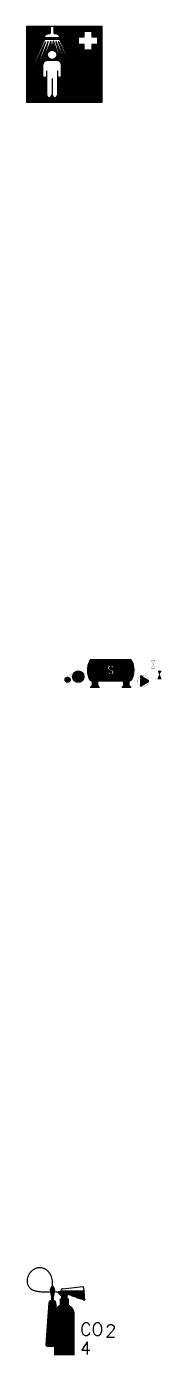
# Model space of a CAD drawing. Header units: millimetres. Extents: x -3 to 2253, y -3 to 1300.
# Drawn here: x 1399 to 1420.4, y -1 to 210 of the extents above; entities that cross this region are included whole.
import ezdxf

# ---------------------------------------------------------------- set-up
doc = ezdxf.new("R2010")
doc.units = ezdxf.units.MM
for name, color, linetype in [('GROEN', 3, 'Continuous'), ('ROOD', 1, 'Continuous'), ('TXT', 7, 'Continuous'), ('VEILIG', 7, 'Continuous')]:
    doc.layers.add(name, color=color, linetype=linetype)
doc.styles.add('ROMAND', font='romand')

# ---------------------------------------------------------------- blocks, each defined once
blk = doc.blocks.new('*X52')
at = {"color": 0}
for p, q in [((50.79, 47.19), (51.41, 47.19)), ((50.79, 47.12), (51.41, 47.12)), ((50.79, 47.06), (51.41, 47.06)), ((50.8, 47.25), (51.4, 47.25)), ((50.8, 47), (51.4, 47)), ((50.8, 46.94), (51.4, 46.94)), ((50.81, 47.31), (51.39, 47.31)), ((50.81, 46.88), (51.39, 46.88)), ((50.82, 47.38), (51.38, 47.38)), ((50.83, 46.81), (51.37, 46.81)), ((50.84, 47.44), (51.36, 47.44)), ((50.84, 46.75), (51.36, 46.75)), ((50.86, 47.5), (51.34, 47.5)), ((50.86, 46.69), (51.34, 46.69)), ((50.88, 47.56), (51.32, 47.56)), ((50.89, 46.62), (51.31, 46.62)), ((50.91, 47.62), (51.29, 47.62)), ((50.91, 46.56), (51.29, 46.56)), ((50.92, 46.5), (51.28, 46.5)), ((50.93, 47.69), (51.27, 47.69)), ((50.93, 46.44), (51.27, 46.44)), ((50.97, 47.75), (51.23, 47.75)), ((51.01, 47.81), (51.19, 47.81)), ((52, 47), (56.07, 47)), ((52, 46.94), (56.08, 46.94)), ((52, 46.88), (56.08, 46.88)), ((52, 46.81), (56.09, 46.81)), ((52.11, 46.75), (56.1, 46.75)), ((52.15, 46.69), (56.1, 46.69)), ((52.19, 46.62), (56.11, 46.62)), ((52.24, 46.56), (56.11, 46.56)), ((52.29, 46.5), (53.51, 46.5)), ((52.36, 46.44), (53.45, 46.44)), ((52.42, 47.06), (56.07, 47.06)), ((53.71, 46.5), (56.12, 46.5)), ((53.88, 46.44), (56.12, 46.44)), ((50.53, 44.31), (51.69, 44.31)), ((50.54, 44.44), (51.68, 44.44)), ((50.54, 44.38), (51.69, 44.38)), ((50.55, 44.56), (51.67, 44.56)), ((50.55, 44.5), (51.67, 44.5)), ((50.56, 44.69), (51.65, 44.69)), ((50.56, 44.62), (51.66, 44.62)), ((50.57, 44.81), (51.64, 44.81)), ((50.57, 44.75), (51.65, 44.75)), ((50.58, 45), (51.62, 45)), ((50.58, 44.94), (51.63, 44.94)), ((50.58, 44.88), (51.64, 44.88)), ((50.59, 45.12), (51.61, 45.12)), ((50.59, 45.06), (51.62, 45.06)), ((50.6, 45.25), (51.6, 45.25)), ((50.6, 45.19), (51.6, 45.19)), ((50.62, 45.31), (51.58, 45.31)), ((50.64, 45.38), (51.56, 45.38)), ((50.68, 45.44), (51.52, 45.44)), ((50.74, 45.5), (51.46, 45.5)), ((50.83, 45.56), (51.37, 45.56)), ((50.94, 46.38), (51.26, 46.38)), ((50.95, 46.31), (51.25, 46.31)), ((50.96, 46.25), (51.24, 46.25)), ((50.97, 46.19), (51.23, 46.19)), ((50.98, 46.12), (51.22, 46.12)), ((50.98, 46.06), (51.22, 46.06)), ((50.99, 46), (51.21, 46)), ((50.99, 45.94), (51.21, 45.94)), ((51, 45.88), (51.2, 45.88)), ((51, 45.81), (51.2, 45.81)), ((51, 45.75), (51.2, 45.75)), ((51, 45.69), (51.2, 45.69)), ((51, 45.62), (51.2, 45.62)), ((52.4, 45.75), (53.6, 45.75)), ((52.4, 45.69), (53.6, 45.69)), ((52.4, 45.62), (53.6, 45.62)), ((52.4, 45.56), (53.6, 45.56)), ((52.4, 45.5), (53.6, 45.5)), ((52.4, 45.44), (53.6, 45.44)), ((52.4, 45.38), (53.6, 45.38)), ((52.4, 45.31), (53.6, 45.31)), ((52.4, 45.25), (53.6, 45.25)), ((52.4, 45.19), (53.6, 45.19)), ((52.4, 45.12), (53.6, 45.12)), ((52.4, 45.06), (53.6, 45.06)), ((52.4, 45), (52.84, 45)), ((52.4, 44.94), (52.53, 44.94)), ((52.45, 46.38), (53.43, 46.38)), ((52.55, 46.31), (53.41, 46.31)), ((52.6, 46.25), (53.4, 46.25)), ((52.6, 46.19), (53.4, 46.19)), ((52.6, 46.12), (53.4, 46.12)), ((52.6, 46.06), (53.4, 46.06)), ((52.6, 46), (53.4, 46)), ((52.6, 45.94), (53.4, 45.94)), ((52.6, 45.88), (53.4, 45.88)), ((52.6, 45.81), (53.4, 45.81)), ((53.16, 45), (53.6, 45)), ((53.47, 44.94), (53.6, 44.94)), ((54.06, 46.38), (56.13, 46.38)), ((54.23, 46.31), (56.14, 46.31)), ((54.41, 46.25), (56.14, 46.25)), ((54.58, 46.19), (56.15, 46.19)), ((54.75, 46.12), (56.15, 46.12)), ((54.93, 46.06), (56.16, 46.06)), ((55.1, 46), (56.16, 46)), ((55.28, 45.94), (56.17, 45.94)), ((55.45, 45.88), (56.18, 45.88)), ((55.63, 45.81), (56.18, 45.81)), ((55.8, 45.75), (56.19, 45.75)), ((55.98, 45.69), (56.19, 45.69)), ((56.15, 45.62), (56.2, 45.62)), ((50.39, 42.38), (51.89, 42.38)), ((50.39, 42.31), (51.9, 42.31)), ((50.39, 42.25), (51.9, 42.25)), ((50.4, 42.5), (51.88, 42.5)), ((50.4, 42.44), (51.88, 42.44)), ((50.41, 42.62), (51.86, 42.62)), ((50.41, 42.56), (51.87, 42.56)), ((50.42, 42.75), (51.85, 42.75)), ((50.42, 42.69), (51.86, 42.69)), ((50.43, 42.88), (51.84, 42.88)), ((50.43, 42.81), (51.85, 42.81)), ((50.44, 43.06), (51.82, 43.06)), ((50.44, 43), (51.83, 43)), ((50.44, 42.94), (51.83, 42.94)), ((50.45, 43.19), (51.81, 43.19)), ((50.45, 43.12), (51.81, 43.12)), ((50.46, 43.31), (51.79, 43.31)), ((50.46, 43.25), (51.8, 43.25)), ((50.47, 43.44), (51.78, 43.44)), ((50.47, 43.38), (51.79, 43.38)), ((50.48, 43.56), (51.77, 43.56)), ((50.48, 43.5), (51.78, 43.5)), ((50.49, 43.75), (51.75, 43.75)), ((50.49, 43.69), (51.76, 43.69)), ((50.49, 43.62), (51.76, 43.62)), ((50.5, 43.88), (51.74, 43.88)), ((50.5, 43.81), (51.74, 43.81)), ((50.51, 44), (51.72, 44)), ((50.51, 43.94), (51.73, 43.94)), ((50.52, 44.12), (51.71, 44.12)), ((50.52, 44.06), (51.72, 44.06)), ((50.53, 44.25), (51.7, 44.25)), ((50.53, 44.19), (51.71, 44.19)), ((50.23, 40.12), (52.12, 40.12)), ((50.24, 40.25), (52.11, 40.25)), ((50.24, 40.19), (52.11, 40.19)), ((50.25, 40.44), (52.09, 40.44)), ((50.25, 40.38), (52.09, 40.38)), ((50.25, 40.31), (52.1, 40.31)), ((50.26, 40.56), (52.07, 40.56)), ((50.26, 40.5), (52.08, 40.5)), ((50.27, 40.69), (52.06, 40.69)), ((50.27, 40.62), (52.07, 40.62)), ((50.28, 40.81), (52.05, 40.81)), ((50.28, 40.75), (52.06, 40.75)), ((50.29, 40.94), (52.04, 40.94)), ((50.29, 40.88), (52.04, 40.88)), ((50.3, 41.12), (52.02, 41.12)), ((50.3, 41.06), (52.02, 41.06)), ((50.3, 41), (52.03, 41)), ((50.31, 41.25), (52, 41.25)), ((50.31, 41.19), (52.01, 41.19)), ((50.32, 41.38), (51.99, 41.38)), ((50.32, 41.31), (52, 41.31)), ((50.33, 41.5), (51.98, 41.5)), ((50.33, 41.44), (51.99, 41.44)), ((50.34, 41.62), (51.97, 41.62)), ((50.34, 41.56), (51.97, 41.56)), ((50.35, 41.81), (51.95, 41.81)), ((50.35, 41.75), (51.95, 41.75)), ((50.35, 41.69), (51.96, 41.69)), ((50.36, 41.94), (51.93, 41.94)), ((50.36, 41.88), (51.94, 41.88)), ((50.37, 42.06), (51.92, 42.06)), ((50.37, 42), (51.93, 42)), ((50.38, 42.19), (51.91, 42.19)), ((50.38, 42.12), (51.92, 42.12)), ((50.11, 38.44), (52.29, 38.44)), ((50.12, 38.62), (52.27, 38.62)), ((50.12, 38.56), (52.28, 38.56)), ((50.12, 38.5), (52.28, 38.5)), ((50.13, 38.75), (52.26, 38.75)), ((50.13, 38.69), (52.27, 38.69)), ((50.14, 38.88), (52.25, 38.88)), ((50.14, 38.81), (52.25, 38.81)), ((50.14, 38.38), (52.26, 38.38)), ((50.15, 39), (52.23, 39)), ((50.15, 38.94), (52.24, 38.94)), ((50.16, 39.19), (52.21, 39.19)), ((50.16, 39.12), (52.22, 39.12)), ((50.16, 39.06), (52.23, 39.06)), ((50.17, 39.31), (52.2, 39.31)), ((50.17, 39.25), (52.21, 39.25)), ((50.18, 39.44), (52.19, 39.44)), ((50.18, 39.38), (52.2, 39.38)), ((50.19, 39.56), (52.18, 39.56)), ((50.19, 39.5), (52.18, 39.5)), ((50.2, 39.69), (52.16, 39.69)), ((50.2, 39.62), (52.17, 39.62)), ((50.21, 39.88), (52.14, 39.88)), ((50.21, 39.81), (52.15, 39.81)), ((50.21, 39.75), (52.16, 39.75)), ((50.21, 38.31), (52.19, 38.31)), ((50.22, 40), (52.13, 40)), ((50.22, 39.94), (52.14, 39.94)), ((50.23, 40.06), (52.13, 40.06))]:
    blk.add_line(p, q, dxfattribs=at)
blk = doc.blocks.new('*X53')
at = {"color": 0}
for p, q in [((51.73, 44.38), (54.27, 44.38)), ((51.83, 44.5), (54.17, 44.5)), ((51.96, 44.62), (54.04, 44.62)), ((52.13, 44.75), (53.87, 44.75)), ((52.36, 44.88), (53.64, 44.88)), ((52.84, 45), (53.16, 45)), ((51.7, 44.25), (54.36, 44.25)), ((51.71, 44.12), (54.43, 44.12)), ((51.72, 44), (54.49, 44)), ((51.74, 43.88), (54.53, 43.88)), ((51.75, 43.75), (54.56, 43.75)), ((51.76, 43.62), (54.59, 43.62)), ((51.78, 43.5), (54.6, 43.5)), ((51.79, 43.38), (54.6, 43.38)), ((51.8, 43.25), (54.6, 43.25)), ((51.81, 43.12), (54.6, 43.12)), ((51.83, 43), (54.6, 43)), ((51.84, 42.88), (54.6, 42.88)), ((51.85, 42.75), (54.6, 42.75)), ((51.86, 42.62), (54.6, 42.62)), ((51.88, 42.5), (54.6, 42.5)), ((51.89, 42.38), (54.6, 42.38)), ((51.9, 42.25), (54.6, 42.25)), ((51.92, 42.12), (54.6, 42.12)), ((51.93, 42), (54.6, 42)), ((51.94, 41.88), (54.6, 41.88)), ((51.95, 41.75), (54.6, 41.75)), ((51.97, 41.62), (54.6, 41.62)), ((51.98, 41.5), (54.6, 41.5)), ((51.99, 41.38), (54.6, 41.38)), ((52, 41.25), (54.6, 41.25)), ((52.02, 41.12), (54.6, 41.12)), ((52.03, 41), (54.6, 41)), ((52.04, 40.88), (54.6, 40.88)), ((52.06, 40.75), (54.6, 40.75)), ((52.07, 40.62), (54.6, 40.62)), ((52.08, 40.5), (54.6, 40.5)), ((52.09, 40.38), (54.6, 40.38)), ((52.11, 40.25), (54.6, 40.25)), ((52.12, 40.12), (54.6, 40.12)), ((51.4, 38.25), (54.6, 38.25)), ((51.4, 38.12), (54.6, 38.12)), ((51.4, 38), (54.6, 38)), ((52.13, 40), (54.6, 40)), ((52.14, 39.88), (54.6, 39.88)), ((52.16, 39.75), (54.6, 39.75)), ((52.17, 39.62), (54.6, 39.62)), ((52.18, 39.5), (54.6, 39.5)), ((52.2, 39.38), (54.6, 39.38)), ((52.21, 39.25), (54.6, 39.25)), ((52.22, 39.12), (54.6, 39.12)), ((52.23, 39), (54.6, 39)), ((52.25, 38.88), (54.6, 38.88)), ((52.26, 38.75), (54.6, 38.75)), ((52.27, 38.62), (54.6, 38.62)), ((52.27, 38.38), (54.6, 38.38)), ((52.28, 38.5), (54.6, 38.5)), ((51.4, 37.88), (54.6, 37.88)), ((51.4, 37.75), (54.6, 37.75)), ((51.4, 37.62), (54.6, 37.62)), ((51.4, 37.5), (54.6, 37.5)), ((51.4, 37.38), (54.6, 37.38)), ((51.4, 37.25), (54.6, 37.25)), ((51.4, 37.12), (54.6, 37.12)), ((51.4, 37), (54.6, 37))]:
    blk.add_line(p, q, dxfattribs=at)
blk = doc.blocks.new('0202')
at = {"layer": 'VEILIG'}
for p, q in [((-0.54, 4.12), (-0.44, 4.33)), ((-0.31, 4.42), (3, 4.81)), ((3, 4.81), (3.06, 4.12))]:
    blk.add_line(p, q, dxfattribs=at)
for points, const_width in [([(-1.9, 4.8), (-1.9, 5.2, 0.055385), (-2, 6.1, 0.166689), (-2.8, 7.4, 0.300551), (-4.7, 7.6, 0.270542), (-5.9, 5.7, 0.352828), (-4.7, 4.1, 0.065997), (-3, 3.9, -0.002302), (-2.37, 3.91, -0.666371)], 0.2), ([(-1.43, 3.9, -0.001569), (-1, 3.9, -0.666371)], 0.2), ([(-1.31, 1.33, -0.732599), (1.6, 0.41), (1.6, -6), (-1.6, -6), (-1.6, -4.7), (-0.86, -4.7, 0.444255), (-0.71, -4.53), (-1.31, 1.33)], 0.02)]:
    blk.add_lwpolyline(points, format="xyb", dxfattribs=dict(at, const_width=const_width))
for points in [[(-1.8, 4.8, -0.078461), (-1.7, 4.6, -0.216637), (-1.7, 3.6, 0.058232), (-1.8, 2.6, -0.385314), (-1.4, 2.24), (-0.71, -4.52, -0.443716), (-0.87, -4.7), (-2.73, -4.7, -0.428923), (-2.89, -4.53), (-2.4, 2.22, -0.399656), (-2, 2.6, 0.058232), (-2.1, 3.6, -0.216637), (-2.1, 4.6, -0.078461), (-2, 4.8, -0.514618)], [(-1, 4.01), (-0.7, 4.01, 0.284079), (-0.56, 4.1), (-0.54, 4.12), (3.06, 4.12), (3.2, 2.61), (0.65, 3.52, 0.432599), (0.45, 3.41, -0.038855), (0.4, 3.29), (0.4, 2.81), (0.6, 2.81), (0.6, 1.89, 0.194601), (-0.6, 1.89), (-0.6, 2.81), (-0.4, 2.81), (-0.4, 3.29, -0.189149), (-0.92, 3.81), (-1, 3.81), (-1, 4.01)]]:
    blk.add_lwpolyline(points, format="xyb", close=True, dxfattribs=at)
at = {"layer": 'VEILIG', "const_width": 0.02}
for points in [[(-1.22, 0.5), (1.6, 0.5)], [(-1.6, -5.25), (1.6, -5.25)]]:
    blk.add_lwpolyline(points, dxfattribs=at)
at = {"layer": 'VEILIG'}
blk.add_arc((-0.3, 4.26), 0.16, 96.7098, 153.4349, dxfattribs=at)
at = {"layer": 'ROOD'}
blk.add_blockref('*X53', (-53, -43), dxfattribs=at)
at = {"layer": 'VEILIG'}
blk.add_blockref('*X52', (-53, -43), dxfattribs=at)
at = {"layer": 'TXT', "style": 'ROMAND'}
for s, p in [('CO', (2.5, -3)), ('2', (6.5, -3.25)), ('4', (2.5, -6.01))]:
    blk.add_text(s, height=2, dxfattribs=at).set_placement(p)
blk = doc.blocks.new('*X133')
at = {"color": 0}
for p, q in [((4.2, 9), (7.51, 9)), ((4.2, 8.88), (7.59, 8.88)), ((4.2, 8.75), (7.83, 8.75)), ((4.21, 9.12), (7.47, 9.12)), ((4.21, 8.62), (8.12, 8.62)), ((4.22, 9.25), (7.47, 9.25)), ((4.22, 8.5), (7.52, 8.5)), ((4.24, 9.38), (7.51, 9.38)), ((4.26, 9.5), (7.59, 9.5)), ((4.29, 9.62), (11.61, 9.62)), ((4.32, 9.75), (11.58, 9.75)), ((4.36, 9.88), (11.54, 9.88)), ((4.41, 10), (11.49, 10)), ((4.46, 10.12), (11.44, 10.12)), ((4.51, 10.25), (11.39, 10.25)), ((4.58, 10.38), (11.32, 10.38)), ((4.69, 10.5), (11.21, 10.5)), ((7.75, 9.25), (8.1, 9.25)), ((7.75, 9.12), (11.69, 9.12)), ((7.79, 8.5), (8.16, 8.5)), ((7.95, 9), (11.7, 9)), ((8.24, 8.88), (11.7, 8.88)), ((8.27, 9.5), (11.64, 9.5)), ((8.34, 9.38), (11.66, 9.38)), ((8.37, 8.75), (11.7, 8.75)), ((8.38, 9.25), (11.68, 9.25)), ((8.42, 8.62), (11.69, 8.62)), ((8.43, 8.5), (11.68, 8.5)), ((4.23, 8.38), (7.54, 8.38)), ((4.25, 8.25), (7.6, 8.25)), ((4.28, 8.12), (7.73, 8.12)), ((4.31, 8), (11.59, 8)), ((4.35, 7.88), (11.55, 7.88)), ((4.39, 7.75), (11.51, 7.75)), ((4.43, 7.62), (11.47, 7.62)), ((4.49, 7.5), (4.95, 7.5)), ((4.55, 7.38), (4.95, 7.38)), ((4.64, 7.25), (4.95, 7.25)), ((4.84, 7.12), (4.95, 7.12)), ((5.95, 7.5), (9.95, 7.5)), ((5.95, 7.38), (9.95, 7.38)), ((5.95, 7.25), (9.95, 7.25)), ((5.95, 7.12), (9.95, 7.12)), ((7.84, 8.38), (8.11, 8.38)), ((8.21, 8.12), (11.62, 8.12)), ((8.35, 8.25), (11.65, 8.25)), ((8.41, 8.38), (11.67, 8.38)), ((10.95, 7.5), (11.41, 7.5)), ((10.95, 7.38), (11.35, 7.38)), ((10.95, 7.25), (11.26, 7.25)), ((10.95, 7.12), (11.06, 7.12))]:
    blk.add_line(p, q, dxfattribs=at)
blk = doc.blocks.new('*X132')
at = {"color": 0}
for p, q in [((21.336, 10.625), (21.864, 10.625)), ((21.369, 11.75), (21.831, 11.75)), ((21.391, 10.75), (21.809, 10.75)), ((21.424, 11.625), (21.776, 11.625)), ((21.446, 10.875), (21.754, 10.875)), ((21.479, 11.5), (21.721, 11.5)), ((21.501, 11), (21.699, 11)), ((21.534, 11.375), (21.666, 11.375)), ((21.556, 11.125), (21.644, 11.125)), ((21.589, 11.25), (21.611, 11.25))]:
    blk.add_line(p, q, dxfattribs=at)
blk = doc.blocks.new('*X131')
at = {"color": 0}
for p, q in [((18.6, 10.94), (18.7, 10.94)), ((18.6, 10.88), (18.8, 10.88)), ((18.6, 10.81), (18.9, 10.81)), ((18.6, 10.75), (19, 10.75)), ((18.6, 10.69), (19.1, 10.69)), ((18.6, 10.62), (19.2, 10.62)), ((18.6, 10.56), (19.3, 10.56)), ((18.6, 10.5), (19.4, 10.5)), ((18.6, 10.44), (19.5, 10.44)), ((18.6, 10.38), (19.6, 10.38)), ((18.6, 10.31), (19.7, 10.31)), ((18.6, 10.25), (19.8, 10.25)), ((18.6, 10.19), (19.86, 10.19)), ((18.6, 10.12), (19.76, 10.12)), ((18.6, 10.06), (19.66, 10.06)), ((18.6, 10), (19.56, 10)), ((18.6, 9.94), (19.46, 9.94)), ((18.6, 9.88), (19.36, 9.88)), ((18.6, 9.81), (19.26, 9.81)), ((18.6, 9.75), (19.16, 9.75)), ((18.6, 9.69), (19.06, 9.69)), ((18.6, 9.62), (18.96, 9.62)), ((18.6, 9.56), (18.86, 9.56)), ((18.6, 9.5), (18.76, 9.5)), ((18.6, 9.44), (18.66, 9.44))]:
    blk.add_line(p, q, dxfattribs=at)
blk = doc.blocks.new('*X130')
at = {"color": 0}
for p, q in [((15.61, 3.69), (17.09, 3.69)), ((15.66, 3.75), (17.04, 3.75)), ((15.71, 3.81), (16.99, 3.81)), ((15.76, 3.88), (16.94, 3.88)), ((15.81, 3.94), (16.89, 3.94))]:
    blk.add_line(p, q, dxfattribs=at)
blk = doc.blocks.new('*X129')
at = {"color": 0}
for p, q in [((10.61, 3.69), (12.09, 3.69)), ((10.66, 3.75), (12.04, 3.75)), ((10.71, 3.81), (11.99, 3.81)), ((10.76, 3.88), (11.94, 3.88)), ((10.81, 3.94), (11.89, 3.94))]:
    blk.add_line(p, q, dxfattribs=at)
blk = doc.blocks.new('*X128')
at = {"color": 0}
for p, q in [((15.85, 5.125), (16.85, 5.125)), ((15.85, 5), (16.85, 5)), ((15.85, 4.875), (16.85, 4.875)), ((15.85, 4.75), (16.85, 4.75)), ((15.85, 4.625), (16.85, 4.625)), ((15.85, 4.5), (16.85, 4.5)), ((15.85, 4.375), (16.85, 4.375)), ((15.85, 4.25), (16.85, 4.25)), ((15.85, 4.125), (16.85, 4.125)), ((15.85, 4), (16.85, 4))]:
    blk.add_line(p, q, dxfattribs=at)
blk = doc.blocks.new('*X127')
at = {"color": 0}
for p, q in [((10.85, 5.125), (11.85, 5.125)), ((10.85, 5), (11.85, 5)), ((10.85, 4.875), (11.85, 4.875)), ((10.85, 4.75), (11.85, 4.75)), ((10.85, 4.625), (11.85, 4.625)), ((10.85, 4.5), (11.85, 4.5)), ((10.85, 4.375), (11.85, 4.375)), ((10.85, 4.25), (11.85, 4.25)), ((10.85, 4.125), (11.85, 4.125)), ((10.85, 4), (11.85, 4))]:
    blk.add_line(p, q, dxfattribs=at)
blk = doc.blocks.new('*X126')
at = {"color": 0}
for p, q in [((7.8, 10.94), (9.6, 10.94)), ((7.8, 10.88), (9.6, 10.88)), ((7.8, 10.81), (9.6, 10.81)), ((7.81, 11.06), (9.59, 11.06)), ((7.81, 11), (9.59, 11)), ((7.81, 10.75), (9.59, 10.75)), ((7.83, 11.12), (9.57, 11.12)), ((7.83, 10.69), (9.57, 10.69)), ((7.84, 10.62), (9.56, 10.62)), ((7.85, 11.19), (9.55, 11.19)), ((7.87, 11.25), (9.53, 11.25)), ((7.87, 10.56), (9.53, 10.56)), ((7.9, 11.31), (9.5, 11.31)), ((7.94, 11.38), (9.46, 11.38)), ((7.98, 11.44), (9.42, 11.44)), ((8.03, 11.5), (9.37, 11.5)), ((8.09, 11.56), (9.31, 11.56)), ((8.17, 11.62), (9.23, 11.62)), ((8.26, 11.69), (9.14, 11.69)), ((8.4, 11.75), (9, 11.75)), ((7.89, 10.5), (9.51, 10.5)), ((7.93, 10.44), (9.47, 10.44)), ((7.97, 10.38), (9.43, 10.38)), ((8.02, 10.31), (9.38, 10.31)), ((8.08, 10.25), (9.32, 10.25)), ((8.15, 10.19), (9.25, 10.19)), ((8.24, 10.12), (9.16, 10.12)), ((8.37, 10.06), (9.03, 10.06))]:
    blk.add_line(p, q, dxfattribs=at)
blk = doc.blocks.new('*X125')
at = {"color": 0}
for p, q in [((6.63, 10.56), (7.37, 10.56)), ((6.67, 10.62), (7.33, 10.62)), ((6.72, 10.69), (7.28, 10.69)), ((6.81, 10.75), (7.19, 10.75)), ((6.6, 10.44), (7.4, 10.44)), ((6.6, 10.38), (7.4, 10.38)), ((6.61, 10.5), (7.39, 10.5)), ((6.61, 10.31), (7.39, 10.31)), ((6.63, 10.25), (7.37, 10.25)), ((6.66, 10.19), (7.34, 10.19)), ((6.71, 10.12), (7.29, 10.12)), ((6.79, 10.06), (7.21, 10.06))]:
    blk.add_line(p, q, dxfattribs=at)
blk = doc.blocks.new('0408')
at = {"layer": 'VEILIG'}
for p, q in [((4.35, 0.3), (5.35, 0.3)), ((10.35, 0.3), (9.35, 0.3)), ((13.38, 1), (12.1, 1.8)), ((12.1, 1.8), (12.1, 0.2)), ((12.1, 0.2), (13.38, 1))]:
    blk.add_line(p, q, dxfattribs=at)
at = {"layer": 'VEILIG', "const_width": 0.025}
for points in [[(10.35, 1, 0.261755), (10.75, 1.28, 0.234436), (10.75, 4.22, 0.284915), (10.31, 4.5), (4.39, 4.5, 0.284915), (3.95, 4.22, 0.234436), (3.95, 1.28, 0.261755), (4.35, 1, 0.261755)], [(0.31, 1.55, 0.779597), (0.5, 0.8), (2.2, 0.8, 1.383921), (1.66, 2.42), (0.27, 1.53)]]:
    blk.add_lwpolyline(points, format="xyb", dxfattribs=at)
for points in [[(14.38, 4.25), (13.82, 3), (14.38, 3), (13.82, 4.25)], [(15.38, 2.65), (14.82, 1.4), (15.38, 1.4), (14.82, 2.65)]]:
    blk.add_lwpolyline(points, close=True, dxfattribs=at)
at = {"layer": 'VEILIG'}
for points, const_width in [([(14.1, 4.25), (14.1, 4.75)], 0.025), ([(13.4, 1), (14.1, 1), (14.1, 3)], 0.025), ([(15.1, 2.65), (15.1, 3.6), (14.1, 3.6)], 0.015), ([(0, 0), (15.25, 0)], 0.025), ([(0.1, 0), (0.1, 0.7), (3.1, 0.7), (3.1, 0)], 0.025), ([(5.6, 0), (5.35, 0.3), (5.35, 1.5), (4.35, 1.5), (4.35, 0.3), (4.1, 0)], 0.025), ([(5.35, 1), (9.35, 1)], 0.025), ([(10.6, 0), (10.35, 0.3), (10.35, 1.5), (9.35, 1.5), (9.35, 0.3), (9.1, 0)], 0.025), ([(10.4, 1), (11.6, 1)], 0.025), ([(14.1, 1.2), (15.1, 1.2), (15.1, 1.4)], 0.015)]:
    blk.add_lwpolyline(points, dxfattribs=dict(at, const_width=const_width))
blk.add_lwpolyline([(7.79, 3.09), (7.79, 3.03), (7.51, 3.03), (7.51, 3.09), (7.51, 3.15), (7.48, 3.21), (7.4, 3.27), (7.25, 3.27), (7.17, 3.21), (7.15, 3.15), (7.14, 3.09), (7.14, 3.07, 0.258341), (7.21, 2.95), (7.33, 2.91), (7.55, 2.82, -0.326143), (7.83, 2.42), (7.83, 2.35), (7.82, 2.29), (7.8, 2.23), (7.76, 2.17), (7.72, 2.11), (7.66, 2.05), (7.55, 1.99), (7.2, 1.99), (7.08, 2.05), (7.02, 2.11), (6.98, 2.17), (6.95, 2.23), (6.93, 2.29), (6.92, 2.35), (6.91, 2.41), (6.91, 2.47), (7.19, 2.47), (7.19, 2.41), (7.19, 2.35), (7.22, 2.29), (7.3, 2.23), (7.45, 2.23), (7.53, 2.29), (7.55, 2.35), (7.56, 2.41), (7.56, 2.43, 0.258341), (7.49, 2.55), (7.37, 2.59), (7.15, 2.68, -0.326143), (6.87, 3.08), (6.87, 3.15), (6.88, 3.21), (6.9, 3.27), (6.94, 3.33), (6.98, 3.39), (7.04, 3.45), (7.15, 3.51), (7.5, 3.51), (7.62, 3.45), (7.68, 3.39), (7.72, 3.33), (7.75, 3.27), (7.77, 3.21), (7.78, 3.15)], format="xyb", close=True, dxfattribs=at)
at = {"layer": 'VEILIG', "const_width": 0.025}
blk.add_lwpolyline([(11.6, 1, 1), (13.38, 1, 1)], format="xyb", close=True, dxfattribs=at)
at = {"layer": 'VEILIG'}
for centre, radius in [((2.2, 1.7), 0.9), ((0.5, 1.2), 0.4)]:
    blk.add_circle(centre, radius, dxfattribs=at)
at = {"layer": 'ROOD'}
for name, p in [('*X133', (-0.6, -6.1)), ('*X126', (-6.5, -9.2)), ('*X132', (-6.5, -9.2)), ('*X125', (-6.5, -9.2)), ('*X127', (-6.5, -3.68)), ('*X128', (-6.5, -3.68))]:
    blk.add_blockref(name, p, dxfattribs=at)
at = {"layer": 'VEILIG'}
for name, p in [('*X129', (-6.5, -3.68)), ('*X130', (-6.5, -3.68)), ('*X131', (-6.5, -9.2))]:
    blk.add_blockref(name, p, dxfattribs=at)
blk = doc.blocks.new('*X219')
at = {"color": 0}
for p, q in [((4, 84.94), (7.75, 84.94)), ((4, 84.84), (7.75, 84.84)), ((4, 84.75), (7.75, 84.75)), ((4, 84.66), (7.75, 84.66)), ((4, 84.56), (7.75, 84.56)), ((4, 84.47), (7.75, 84.47)), ((8.35, 84.94), (16, 84.94)), ((8.35, 84.84), (16, 84.84)), ((8.35, 84.75), (16, 84.75)), ((8.35, 84.66), (16, 84.66)), ((8.35, 84.56), (16, 84.56)), ((8.35, 84.47), (16, 84.47)), ((4, 84.38), (7.75, 84.38)), ((4, 84.28), (7.75, 84.28)), ((4, 84.19), (7.75, 84.19)), ((4, 84.09), (7.75, 84.09)), ((4, 84), (7.74, 84)), ((4, 83.91), (7.68, 83.91)), ((4, 83.81), (7.26, 83.81)), ((4, 83.72), (7.09, 83.72)), ((4, 83.62), (6.98, 83.62)), ((4, 83.53), (6.9, 83.53)), ((4, 83.44), (6.84, 83.44)), ((4, 83.34), (6.81, 83.34)), ((4, 83.25), (12.25, 83.25)), ((4, 83.16), (12.25, 83.16)), ((4, 83.06), (12.25, 83.06)), ((4, 82.97), (6.86, 82.97)), ((4, 82.88), (6.82, 82.88)), ((4, 82.78), (6.78, 82.78)), ((4, 82.69), (6.74, 82.69)), ((4, 82.59), (6.69, 82.59)), ((4, 82.5), (6.65, 82.5)), ((4, 82.41), (6.61, 82.41)), ((4, 82.31), (6.57, 82.31)), ((6.89, 82.31), (6.94, 82.31)), ((6.93, 82.41), (6.97, 82.41)), ((6.98, 82.5), (7, 82.5)), ((7.3, 82.31), (7.37, 82.31)), ((7.34, 82.41), (7.39, 82.41)), ((7.38, 82.5), (7.42, 82.5)), ((7.42, 82.59), (7.44, 82.59)), ((7.71, 82.31), (7.92, 82.31)), ((7.75, 82.41), (7.91, 82.41)), ((7.78, 82.5), (7.89, 82.5)), ((7.82, 82.59), (7.88, 82.59)), ((8.18, 82.31), (8.39, 82.31)), ((8.19, 82.41), (8.35, 82.41)), ((8.21, 82.5), (8.32, 82.5)), ((8.22, 82.59), (8.28, 82.59)), ((8.35, 84.38), (16, 84.38)), ((8.35, 84.28), (16, 84.28)), ((8.35, 84.19), (13.15, 84.19)), ((8.35, 84.09), (13.15, 84.09)), ((8.36, 84), (13.15, 84)), ((8.42, 83.91), (13.15, 83.91)), ((8.66, 82.59), (8.68, 82.59)), ((8.68, 82.5), (8.72, 82.5)), ((8.71, 82.41), (8.76, 82.41)), ((8.73, 82.31), (8.8, 82.31)), ((8.84, 83.81), (13.15, 83.81)), ((9.01, 83.72), (13.15, 83.72)), ((9.1, 82.5), (9.12, 82.5)), ((9.12, 83.62), (13.15, 83.62)), ((9.13, 82.41), (9.17, 82.41)), ((9.16, 82.31), (9.21, 82.31)), ((9.2, 83.53), (13.15, 83.53)), ((9.24, 82.97), (12.25, 82.97)), ((9.26, 83.44), (13.15, 83.44)), ((9.28, 82.88), (12.25, 82.88)), ((9.29, 83.34), (12.25, 83.34)), ((9.32, 82.78), (12.25, 82.78)), ((9.36, 82.69), (12.25, 82.69)), ((9.41, 82.59), (12.25, 82.59)), ((9.45, 82.5), (12.25, 82.5)), ((9.49, 82.41), (12.25, 82.41)), ((9.53, 82.31), (12.25, 82.31)), ((14.35, 84.19), (16, 84.19)), ((14.35, 84.09), (16, 84.09)), ((14.35, 84), (16, 84)), ((14.35, 83.91), (16, 83.91)), ((14.35, 83.81), (16, 83.81)), ((14.35, 83.72), (16, 83.72)), ((14.35, 83.62), (16, 83.62)), ((14.35, 83.53), (16, 83.53)), ((14.35, 83.44), (16, 83.44)), ((15.25, 83.34), (16, 83.34)), ((15.25, 83.25), (16, 83.25)), ((15.25, 83.16), (16, 83.16)), ((15.25, 83.06), (16, 83.06)), ((15.25, 82.97), (16, 82.97)), ((15.25, 82.88), (16, 82.88)), ((15.25, 82.78), (16, 82.78)), ((15.25, 82.69), (16, 82.69)), ((15.25, 82.59), (16, 82.59)), ((15.25, 82.5), (16, 82.5)), ((15.25, 82.41), (16, 82.41)), ((15.25, 82.31), (16, 82.31)), ((4, 82.22), (6.53, 82.22)), ((4, 82.12), (6.48, 82.12)), ((4, 82.03), (6.44, 82.03)), ((4, 81.94), (6.4, 81.94)), ((4, 81.84), (6.36, 81.84)), ((4, 81.75), (6.31, 81.75)), ((4, 81.66), (6.27, 81.66)), ((4, 81.56), (6.23, 81.56)), ((4, 81.47), (6.19, 81.47)), ((4, 81.38), (6.15, 81.38)), ((4, 81.28), (6.1, 81.28)), ((4, 81.19), (6.06, 81.19)), ((4, 81.09), (6.02, 81.09)), ((4, 81), (5.98, 81)), ((4, 80.91), (5.94, 80.91)), ((4, 80.81), (5.89, 80.81)), ((4, 80.72), (5.85, 80.72)), ((4, 80.62), (5.81, 80.62)), ((4, 80.53), (5.77, 80.53)), ((4, 80.44), (5.72, 80.44)), ((4, 80.34), (5.68, 80.34)), ((4, 80.25), (5.64, 80.25)), ((5.9, 80.25), (6.22, 80.25)), ((5.94, 80.34), (6.26, 80.34)), ((5.99, 80.44), (6.29, 80.44)), ((6.03, 80.53), (6.32, 80.53)), ((6.08, 80.62), (6.35, 80.62)), ((6.12, 80.72), (6.39, 80.72)), ((6.17, 80.81), (6.42, 80.81)), ((6.21, 80.91), (6.45, 80.91)), ((6.26, 81), (6.48, 81)), ((6.3, 81.09), (6.52, 81.09)), ((6.35, 81.19), (6.55, 81.19)), ((6.39, 81.28), (6.58, 81.28)), ((6.44, 81.38), (6.61, 81.38)), ((6.46, 80.25), (7.35, 80.25)), ((6.48, 81.47), (6.65, 81.47)), ((6.5, 80.34), (6.85, 80.34)), ((6.53, 81.56), (6.68, 81.56)), ((6.53, 80.44), (6.87, 80.44)), ((6.57, 81.66), (6.71, 81.66)), ((6.57, 80.53), (6.9, 80.53)), ((6.61, 80.62), (6.92, 80.62)), ((6.62, 81.75), (6.74, 81.75)), ((6.65, 80.72), (6.95, 80.72)), ((6.66, 81.84), (6.78, 81.84)), ((6.69, 80.81), (6.97, 80.81)), ((6.71, 81.94), (6.81, 81.94)), ((6.73, 80.91), (7, 80.91)), ((6.75, 82.03), (6.84, 82.03)), ((6.77, 81), (7.02, 81)), ((6.8, 82.12), (6.87, 82.12)), ((6.8, 81.09), (7.04, 81.09)), ((6.84, 82.22), (6.91, 82.22)), ((6.84, 81.19), (7.07, 81.19)), ((6.88, 81.28), (7.09, 81.28)), ((6.92, 81.38), (7.12, 81.38)), ((6.96, 81.47), (7.14, 81.47)), ((6.98, 80.34), (7.32, 80.34)), ((7, 81.56), (7.17, 81.56)), ((7.02, 80.44), (7.3, 80.44)), ((7.04, 81.66), (7.19, 81.66)), ((7.05, 80.53), (7.3, 80.53)), ((7.07, 81.75), (7.22, 81.75)), ((7.09, 80.62), (7.31, 80.62)), ((7.11, 81.84), (7.24, 81.84)), ((7.12, 80.72), (7.33, 80.72)), ((7.15, 81.94), (7.27, 81.94)), ((7.16, 80.81), (7.36, 80.81)), ((7.19, 82.03), (7.29, 82.03)), ((7.19, 80.91), (7.41, 80.91)), ((7.23, 82.12), (7.32, 82.12)), ((7.23, 81), (7.47, 81)), ((7.26, 81.09), (7.56, 81.09)), ((7.27, 82.22), (7.34, 82.22)), ((7.3, 81.19), (7.7, 81.19)), ((7.33, 81.28), (8.77, 81.28)), ((7.37, 81.38), (8.73, 81.38)), ((7.4, 81.47), (8.7, 81.47)), ((7.44, 81.56), (8.66, 81.56)), ((7.47, 81.66), (8.63, 81.66)), ((7.5, 81.75), (8.01, 81.75)), ((7.54, 81.84), (8, 81.84)), ((7.57, 81.94), (7.98, 81.94)), ((7.61, 82.03), (7.97, 82.03)), ((7.64, 82.12), (7.95, 82.12)), ((7.68, 82.22), (7.94, 82.22)), ((8.09, 81.75), (8.6, 81.75)), ((8.1, 81.84), (8.56, 81.84)), ((8.12, 81.94), (8.53, 81.94)), ((8.13, 82.03), (8.49, 82.03)), ((8.15, 82.12), (8.46, 82.12)), ((8.16, 82.22), (8.42, 82.22)), ((8.4, 81.19), (8.8, 81.19)), ((8.54, 81.09), (8.84, 81.09)), ((8.63, 81), (8.87, 81)), ((8.69, 80.91), (8.91, 80.91)), ((8.74, 80.81), (8.94, 80.81)), ((8.75, 80.25), (9.64, 80.25)), ((8.76, 82.22), (8.83, 82.22)), ((8.77, 80.72), (8.98, 80.72)), ((8.78, 82.12), (8.87, 82.12)), ((8.78, 80.34), (9.12, 80.34)), ((8.79, 80.62), (9.01, 80.62)), ((8.8, 80.53), (9.05, 80.53)), ((8.8, 80.44), (9.08, 80.44)), ((8.81, 82.03), (8.91, 82.03)), ((8.83, 81.94), (8.95, 81.94)), ((8.86, 81.84), (8.99, 81.84)), ((8.88, 81.75), (9.03, 81.75)), ((8.91, 81.66), (9.06, 81.66)), ((8.93, 81.56), (9.1, 81.56)), ((8.96, 81.47), (9.14, 81.47)), ((8.98, 81.38), (9.18, 81.38)), ((9.01, 81.28), (9.22, 81.28)), ((9.03, 81.19), (9.26, 81.19)), ((9.06, 81.09), (9.3, 81.09)), ((9.08, 81), (9.33, 81)), ((9.1, 80.91), (9.37, 80.91)), ((9.13, 80.81), (9.41, 80.81)), ((9.15, 80.72), (9.45, 80.72)), ((9.18, 80.62), (9.49, 80.62)), ((9.19, 82.22), (9.26, 82.22)), ((9.2, 80.53), (9.53, 80.53)), ((9.23, 82.12), (9.3, 82.12)), ((9.23, 80.44), (9.57, 80.44)), ((9.25, 80.34), (9.6, 80.34)), ((9.26, 82.03), (9.35, 82.03)), ((9.29, 81.94), (9.39, 81.94)), ((9.32, 81.84), (9.44, 81.84)), ((9.36, 81.75), (9.48, 81.75)), ((9.39, 81.66), (9.53, 81.66)), ((9.42, 81.56), (9.57, 81.56)), ((9.45, 81.47), (9.62, 81.47)), ((9.49, 81.38), (9.66, 81.38)), ((9.52, 81.28), (9.71, 81.28)), ((9.55, 81.19), (9.75, 81.19)), ((9.57, 82.22), (12.25, 82.22)), ((9.58, 81.09), (9.8, 81.09)), ((9.62, 82.12), (13.15, 82.12)), ((9.62, 81), (9.84, 81)), ((9.65, 80.91), (9.89, 80.91)), ((9.66, 82.03), (13.15, 82.03)), ((9.68, 80.81), (9.93, 80.81)), ((9.7, 81.94), (13.15, 81.94)), ((9.71, 80.72), (9.98, 80.72)), ((9.74, 81.84), (13.15, 81.84)), ((9.75, 80.62), (10.02, 80.62)), ((9.78, 80.53), (10.07, 80.53)), ((9.79, 81.75), (13.15, 81.75)), ((9.81, 80.44), (10.11, 80.44)), ((9.83, 81.66), (13.15, 81.66)), ((9.84, 80.34), (10.16, 80.34)), ((9.87, 81.56), (13.15, 81.56)), ((9.88, 80.25), (10.2, 80.25)), ((9.91, 81.47), (13.15, 81.47)), ((9.95, 81.38), (13.15, 81.38)), ((10, 81.28), (13.15, 81.28)), ((10.04, 81.19), (16, 81.19)), ((10.08, 81.09), (16, 81.09)), ((10.12, 81), (16, 81)), ((10.16, 80.91), (16, 80.91)), ((10.21, 80.81), (16, 80.81)), ((10.25, 80.72), (16, 80.72)), ((10.29, 80.62), (16, 80.62)), ((10.33, 80.53), (16, 80.53)), ((10.38, 80.44), (16, 80.44)), ((10.42, 80.34), (16, 80.34)), ((10.46, 80.25), (16, 80.25)), ((14.35, 82.12), (16, 82.12)), ((14.35, 82.03), (16, 82.03)), ((14.35, 81.94), (16, 81.94)), ((14.35, 81.84), (16, 81.84)), ((14.35, 81.75), (16, 81.75)), ((14.35, 81.66), (16, 81.66)), ((14.35, 81.56), (16, 81.56)), ((14.35, 81.47), (16, 81.47)), ((14.35, 81.38), (16, 81.38)), ((14.35, 81.28), (16, 81.28)), ((15.25, 82.22), (16, 82.22)), ((4, 80.16), (5.6, 80.16)), ((4, 80.06), (5.56, 80.06)), ((4, 79.97), (5.51, 79.97)), ((4, 79.88), (5.47, 79.88)), ((4, 79.78), (5.43, 79.78)), ((4, 79.69), (5.39, 79.69)), ((4, 79.59), (5.35, 79.59)), ((4, 79.5), (5.3, 79.5)), ((4, 79.41), (5.26, 79.41)), ((4, 79.31), (5.22, 79.31)), ((4, 79.22), (5.18, 79.22)), ((4, 79.12), (5.14, 79.12)), ((4, 79.03), (5.09, 79.03)), ((4, 78.94), (5.05, 78.94)), ((4, 78.84), (5.01, 78.84)), ((4, 78.75), (4.97, 78.75)), ((4, 78.66), (4.92, 78.66)), ((4, 78.56), (4.88, 78.56)), ((4, 78.47), (4.84, 78.47)), ((4, 78.38), (4.8, 78.38)), ((4, 78.28), (4.76, 78.28)), ((4, 78.19), (4.71, 78.19)), ((4, 78.09), (4.67, 78.09)), ((4.87, 78.09), (6.55, 78.09)), ((4.91, 78.19), (6.55, 78.19)), ((4.96, 78.28), (6.55, 78.28)), ((5, 78.38), (6.55, 78.38)), ((5.05, 78.47), (6.55, 78.47)), ((5.09, 78.56), (6.55, 78.56)), ((5.14, 78.66), (6.55, 78.66)), ((5.18, 78.75), (6.55, 78.75)), ((5.23, 78.84), (6.55, 78.84)), ((5.27, 78.94), (6.56, 78.94)), ((5.32, 79.03), (6.57, 79.03)), ((5.36, 79.12), (6.6, 79.12)), ((5.41, 79.22), (6.65, 79.22)), ((5.45, 79.31), (5.91, 79.31)), ((5.5, 79.41), (5.93, 79.41)), ((5.54, 79.5), (5.97, 79.5)), ((5.59, 79.59), (6, 79.59)), ((5.63, 79.69), (6.03, 79.69)), ((5.68, 79.78), (6.06, 79.78)), ((5.72, 79.88), (6.09, 79.88)), ((5.77, 79.97), (6.13, 79.97)), ((5.81, 80.06), (6.16, 80.06)), ((5.86, 80.16), (6.19, 80.16)), ((6.07, 79.31), (6.71, 79.31)), ((6.11, 79.41), (6.8, 79.41)), ((6.15, 79.5), (6.93, 79.5)), ((6.19, 79.59), (7.2, 79.59)), ((6.23, 79.69), (9.87, 79.69)), ((6.26, 79.78), (7.94, 79.78)), ((6.3, 79.88), (7.67, 79.88)), ((6.34, 79.97), (7.54, 79.97)), ((6.38, 80.06), (7.46, 80.06)), ((6.42, 80.16), (7.4, 80.16)), ((8.16, 79.78), (9.84, 79.78)), ((8.43, 79.88), (9.8, 79.88)), ((8.56, 79.97), (9.76, 79.97)), ((8.64, 80.06), (9.72, 80.06)), ((8.7, 80.16), (9.68, 80.16)), ((8.9, 79.59), (9.91, 79.59)), ((9.17, 79.5), (9.95, 79.5)), ((9.3, 79.41), (9.99, 79.41)), ((9.39, 79.31), (10.03, 79.31)), ((9.45, 79.22), (10.69, 79.22)), ((9.5, 79.12), (10.74, 79.12)), ((9.53, 79.03), (10.78, 79.03)), ((9.54, 78.94), (10.83, 78.94)), ((9.55, 78.84), (10.87, 78.84)), ((9.55, 78.75), (10.92, 78.75)), ((9.55, 78.66), (10.96, 78.66)), ((9.55, 78.56), (11.01, 78.56)), ((9.55, 78.47), (11.05, 78.47)), ((9.55, 78.38), (11.1, 78.38)), ((9.55, 78.28), (11.14, 78.28)), ((9.55, 78.19), (11.19, 78.19)), ((9.55, 78.09), (11.23, 78.09)), ((9.91, 80.16), (10.24, 80.16)), ((9.94, 80.06), (10.29, 80.06)), ((9.97, 79.97), (10.33, 79.97)), ((10.01, 79.88), (10.38, 79.88)), ((10.04, 79.78), (10.42, 79.78)), ((10.07, 79.69), (10.47, 79.69)), ((10.1, 79.59), (10.51, 79.59)), ((10.13, 79.5), (10.56, 79.5)), ((10.17, 79.41), (10.6, 79.41)), ((10.19, 79.31), (10.65, 79.31)), ((10.5, 80.16), (16, 80.16)), ((10.54, 80.06), (16, 80.06)), ((10.59, 79.97), (16, 79.97)), ((10.63, 79.88), (16, 79.88)), ((10.67, 79.78), (16, 79.78)), ((10.71, 79.69), (16, 79.69)), ((10.75, 79.59), (16, 79.59)), ((10.8, 79.5), (16, 79.5)), ((10.84, 79.41), (16, 79.41)), ((10.88, 79.31), (16, 79.31)), ((10.92, 79.22), (16, 79.22)), ((10.96, 79.12), (16, 79.12)), ((11.01, 79.03), (16, 79.03)), ((11.05, 78.94), (16, 78.94)), ((11.09, 78.84), (16, 78.84)), ((11.13, 78.75), (16, 78.75)), ((11.18, 78.66), (16, 78.66)), ((11.22, 78.56), (16, 78.56)), ((11.26, 78.47), (16, 78.47)), ((11.3, 78.38), (16, 78.38)), ((11.34, 78.28), (16, 78.28)), ((11.39, 78.19), (16, 78.19)), ((11.43, 78.09), (16, 78.09)), ((4, 78), (4.63, 78)), ((4, 77.91), (4.59, 77.91)), ((4, 77.81), (4.55, 77.81)), ((4, 77.72), (4.55, 77.72)), ((4, 77.62), (6.55, 77.62)), ((4, 77.53), (6.55, 77.53)), ((4, 77.44), (6.55, 77.44)), ((4, 77.34), (6.55, 77.34)), ((4, 77.25), (6.55, 77.25)), ((4, 77.16), (6.56, 77.16)), ((4, 77.06), (6.62, 77.06)), ((4, 76.97), (6.74, 76.97)), ((4, 76.88), (7.15, 76.88)), ((4, 76.78), (7.15, 76.78)), ((4, 76.69), (7.15, 76.69)), ((4, 76.59), (7.15, 76.59)), ((4, 76.5), (7.15, 76.5)), ((4, 76.41), (7.15, 76.41)), ((4, 76.31), (7.15, 76.31)), ((4, 76.22), (7.15, 76.22)), ((4, 76.12), (7.15, 76.12)), ((4, 76.03), (7.15, 76.03)), ((4.69, 77.72), (6.55, 77.72)), ((4.74, 77.81), (6.55, 77.81)), ((4.78, 77.91), (6.55, 77.91)), ((4.82, 78), (6.55, 78)), ((7.04, 76.97), (7.15, 76.97)), ((8.95, 76.97), (9.06, 76.97)), ((8.95, 76.88), (16, 76.88)), ((8.95, 76.78), (16, 76.78)), ((8.95, 76.69), (16, 76.69)), ((8.95, 76.59), (16, 76.59)), ((8.95, 76.5), (16, 76.5)), ((8.95, 76.41), (16, 76.41)), ((8.95, 76.31), (16, 76.31)), ((8.95, 76.22), (16, 76.22)), ((8.95, 76.12), (16, 76.12)), ((8.95, 76.03), (16, 76.03)), ((9.36, 76.97), (16, 76.97)), ((9.48, 77.06), (16, 77.06)), ((9.54, 77.16), (16, 77.16)), ((9.55, 78), (11.28, 78)), ((9.55, 77.91), (11.32, 77.91)), ((9.55, 77.81), (11.36, 77.81)), ((9.55, 77.72), (11.41, 77.72)), ((9.55, 77.62), (16, 77.62)), ((9.55, 77.53), (16, 77.53)), ((9.55, 77.44), (16, 77.44)), ((9.55, 77.34), (16, 77.34)), ((9.55, 77.25), (16, 77.25)), ((11.47, 78), (16, 78)), ((11.51, 77.91), (16, 77.91)), ((11.55, 77.81), (16, 77.81)), ((11.55, 77.72), (16, 77.72)), ((4, 75.94), (7.15, 75.94)), ((4, 75.84), (7.15, 75.84)), ((4, 75.75), (7.15, 75.75)), ((4, 75.66), (7.15, 75.66)), ((4, 75.56), (7.15, 75.56)), ((4, 75.47), (7.15, 75.47)), ((4, 75.38), (7.15, 75.38)), ((4, 75.28), (7.15, 75.28)), ((4, 75.19), (7.15, 75.19)), ((4, 75.09), (7.15, 75.09)), ((4, 75), (7.15, 75)), ((4, 74.91), (7.15, 74.91)), ((4, 74.81), (7.15, 74.81)), ((4, 74.72), (7.15, 74.72)), ((4, 74.62), (7.15, 74.62)), ((4, 74.53), (7.15, 74.53)), ((4, 74.44), (7.15, 74.44)), ((4, 74.34), (7.15, 74.34)), ((4, 74.25), (7.15, 74.25)), ((4, 74.16), (7.15, 74.16)), ((4, 74.06), (7.17, 74.06)), ((4, 73.97), (7.21, 73.97)), ((4, 73.88), (7.29, 73.88)), ((7.91, 73.88), (8.19, 73.88)), ((7.99, 73.97), (8.11, 73.97)), ((8.03, 74.06), (8.07, 74.06)), ((8.05, 74.16), (8.05, 74.16)), ((8.81, 73.88), (16, 73.88)), ((8.89, 73.97), (16, 73.97)), ((8.93, 74.06), (16, 74.06)), ((8.95, 75.94), (16, 75.94)), ((8.95, 75.84), (16, 75.84)), ((8.95, 75.75), (16, 75.75)), ((8.95, 75.66), (16, 75.66)), ((8.95, 75.56), (16, 75.56)), ((8.95, 75.47), (16, 75.47)), ((8.95, 75.38), (16, 75.38)), ((8.95, 75.28), (16, 75.28)), ((8.95, 75.19), (16, 75.19)), ((8.95, 75.09), (16, 75.09)), ((8.95, 75), (16, 75)), ((8.95, 74.91), (16, 74.91)), ((8.95, 74.81), (16, 74.81)), ((8.95, 74.72), (16, 74.72)), ((8.95, 74.62), (16, 74.62)), ((8.95, 74.53), (16, 74.53)), ((8.95, 74.44), (16, 74.44)), ((8.95, 74.34), (16, 74.34)), ((8.95, 74.25), (16, 74.25)), ((8.95, 74.16), (16, 74.16)), ((4, 73.78), (7.44, 73.78)), ((4, 73.69), (16, 73.69)), ((4, 73.59), (16, 73.59)), ((4, 73.5), (16, 73.5)), ((4, 73.41), (16, 73.41)), ((4, 73.31), (16, 73.31)), ((4, 73.22), (16, 73.22)), ((4, 73.12), (16, 73.12)), ((4, 73.03), (16, 73.03)), ((7.76, 73.78), (8.34, 73.78)), ((8.66, 73.78), (16, 73.78))]:
    blk.add_line(p, q, dxfattribs=at)
blk = doc.blocks.new('0600D')
at = {"layer": 'VEILIG'}
for p, q in [((6, 5), (-6, 5)), ((-6, 5), (-6, -7)), ((6, -7), (6, 5)), ((-2.85, -2.05), (-2.85, -2.95)), ((-1.05, -2.95), (-1.05, -2.05)), ((-1.95, -3.25), (-1.95, -5.8)), ((-6, -7), (6, -7))]:
    blk.add_line(p, q, dxfattribs=at)
blk.add_lwpolyline([(-2.25, 5), (-2.25, 4.03, -0.414214), (-2.41, 3.88, 0.276984), (-3.17, 3.42, 0.25), (-3.17, 3.27), (-0.73, 3.27, 0.25), (-0.73, 3.42, 0.276984), (-1.49, 3.88, -0.414214), (-1.65, 4.03), (-1.65, 5)], format="xyb", dxfattribs=at)
blk.add_lwpolyline([(3.15, 4.25), (4.35, 4.25), (4.35, 3.35), (5.25, 3.35), (5.25, 2.15), (4.35, 2.15), (4.35, 1.25), (3.15, 1.25), (3.15, 2.15), (2.25, 2.15), (2.25, 3.35), (3.15, 3.35)], close=True, dxfattribs=at)
for points in [[(-1.98, 1.72), (-2.13, 2.67, 0.785044), (-2.15, 2.67), (-3.04, 0.29, -0.72017), (-3.16, 0.33), (-2.56, 2.59, 0.919175), (-2.58, 2.6), (-3.95, -0.73, -0.670213), (-4.09, -0.67), (-2.98, 2.54, 0.945856), (-3, 2.55), (-5.32, -2.3, -0.630444), (-5.47, -2.23), (-3.11, 3.02), (-1.95, 3.02), (-0.79, 3.02), (1.57, -2.23, -0.630444), (1.42, -2.3), (-0.9, 2.55, 0.945856), (-0.92, 2.54), (0.19, -0.67, -0.670213), (0.05, -0.73), (-1.32, 2.6, 0.919175), (-1.34, 2.59), (-0.74, 0.33, -0.72017), (-0.86, 0.29), (-1.75, 2.67, 0.785044), (-1.77, 2.67), (-1.92, 1.72, -0.726898)], [(-2.85, -2.95), (-2.85, -5.8, 0.414214), (-2.4, -6.25, 0.414214), (-1.95, -5.8, 0.414214), (-1.5, -6.25, 0.414214), (-1.05, -5.8), (-1.05, -2.95, 0.599581), (-0.45, -2.8), (-0.45, -1.15, 0.414214), (-1.2, -0.4), (-1.95, -0.4), (-2.7, -0.4, 0.414214), (-3.45, -1.15), (-3.45, -2.8, 0.599581)]]:
    blk.add_lwpolyline(points, format="xyb", close=True, dxfattribs=at)
blk.add_circle((-1.95, 0.52), 0.75, dxfattribs=at)
at = {"layer": 'GROEN'}
blk.add_blockref('*X219', (-10, -80), dxfattribs=at)

msp = doc.modelspace()

# ---------------------------------------------------------------- block references
for name, p in [('0600D', (1405, 205)), ('0408', (1405, 105)), ('0202', (1405, 5))]:
    msp.add_blockref(name, p)

doc.saveas('drawing.dxf')
